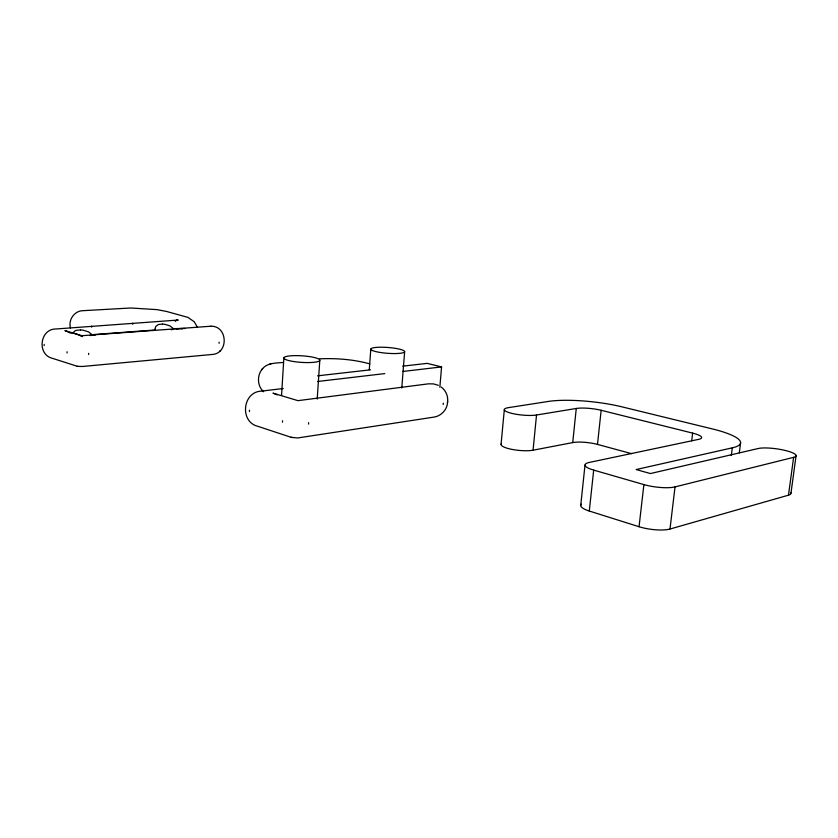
<?xml version="1.0" encoding="UTF-8"?>
<svg xmlns="http://www.w3.org/2000/svg" width="838" height="838" viewBox="0 0 838 838"><rect width="100%" height="100%" fill="white"/><g stroke="black" fill="none" stroke-linecap="round" stroke-linejoin="round"><path stroke-width="1.26" d="M44.131 345.591L44.163 344.408M67.04 352.955L67.082 351.751M88.65 354.526L88.692 353.322M91.646 327.187L91.688 326.097M132.75 324.306L132.792 323.248M219.074 343.318L219.127 342.197M447.618 401.507C448.278 395.976 445.659 390.288 441.207 387.009M249.42 411.563L249.494 410.159M281.547 395.421L283.873 357.857M282.458 422.184L282.553 420.739M308.541 424.101L308.635 422.656M317.204 399.098L319.802 360.267A18.007 3.289 3.7 0 0 293.038 355.679A18.007 3.289 3.7 0 0 292.661 361.367A18.007 3.289 3.7 0 0 319.802 360.267M154.967 329.24L154.915 329.994L92.012 334.676L88.535 331.858L83.088 330.172A14.037 6.893 16.9 0 0 80.49 329.963M369.275 369.747L370.805 349.037M401.779 387.952L404.639 351.688A16.97 2.923 4.3 0 0 379.457 347.236A16.97 2.923 4.3 0 0 379.059 352.274A16.97 2.923 4.3 0 0 404.639 351.688M439.856 387.208L441.574 366.918L427.191 363.367L402.701 366.154M283.275 388.507L261.215 391.147C242.475 391.88 239.511 421.86 257.727 426.28L291.069 437.289L297.574 437.981L433.675 417.146C440.987 416.214 447.209 409.782 447.544 402.366M443.208 404.503L443.312 403.193M447.513 402.806L447.66 401.056M501.072 444.308L504.34 409.478M501.334 443.794A18.08 4.159 5.8 0 0 511.609 449.315A18.08 4.159 5.8 0 0 533.062 450.205L536.53 415.009L576.272 408.473A18.059 3.603 6.2 0 1 601.16 410.285L692.638 433.12A19.379 3.97 7 0 1 698.651 439.353L589.166 462.471A21.516 5.07 6.8 0 0 593.692 470.108L589.282 511.033L639.048 526.725A22.238 5.95 7.8 0 0 669.991 529.029L788.474 495.185A20.353 4.661 8.4 0 0 790.726 492.493M533.062 450.205L572.721 442.59L576.272 408.473M580.713 505.544L585.008 465.111M631.538 453.651L597.484 444.402L601.16 410.285M639.048 526.725L643.898 484.594L593.692 470.108M669.991 529.029L675.03 486.899L793.628 457.339L788.474 495.185M691.706 440.819L692.638 433.12M731.312 455.547L732.286 447.838A58.199 11.931 7.1 0 0 712.719 429.014L621.744 406.797A54.208 10.81 6.2 0 0 548.398 401.433L508.488 407.635A18.164 3.729 5.6 0 0 510.981 413.165A18.164 3.729 5.6 0 0 536.53 415.009M739.315 452.824L740.614 442.715M790.967 493.142L796.1 455.516M154.967 329.229L155.742 326.537L157.837 324.83A13.24 6.295 18.9 0 1 159.629 324.327L162.509 324.117M71.743 333.105L72.257 332.896A14.057 0.88 22 0 1 73.252 333.115L75.315 333.744A14.057 0.88 22 0 1 77.4 334.446L80.595 335.776M72.456 333.105L75.242 330.727A14.037 6.893 16.9 0 1 77.253 330.193L80.438 329.963M262.022 369.317C256.857 375.717 257.308 386.266 263.645 391.755M262.388 368.867C267.291 362.739 276.142 363.137 283.087 362.466M261.76 369.631L262.65 368.563M176.808 320.409L177.572 320.085L56.104 328.978C39.815 328.653 36.631 354.558 52.427 358.329L77.725 366.416M77.18 366.332L82.449 366.478L211.899 354.495C228.963 353.825 227.863 325.814 210.998 326.212M219.64 351.279L220.52 350.462M175.205 321.363L176.074 320.797M171.308 329.743L173.11 329.355M270.967 363.807L269.721 364.132M732.286 447.838L636.168 469.552L650.424 473.554L758.222 448.519A20.468 4.19 7.9 0 1 785.719 450.572A20.468 4.19 7.9 0 1 793.628 457.339M90.054 335.577L90.996 335.43A14.047 2.483 -11 0 1 93.699 335.074L95.375 334.928M317.717 381.479L384.81 373.591M402.869 371.464L441.574 366.918M317.592 375.833L370.459 369.82M176.483 328.884L179.374 328.674A13.251 2.263 -11.7 0 1 181.123 328.674L182.443 328.905M81.736 335.724L211.008 326.212M319.561 358.842C336.394 358.077 353.447 359.418 369.736 363.849M197.202 326.904L194.227 321.75L187.942 317.393L166.521 311.453L157.094 309.641L130.801 307.996L83.067 310.678C74.477 310.689 68.129 319.791 70.455 327.941M291.069 437.289L292.326 437.593M185.041 328.475L173.33 328.622L170.041 325.93L164.95 324.316A13.24 6.295 18.9 0 0 162.562 324.117M82.271 335.787L64.914 330.56L70.643 333.157M438.358 385.323L433.592 383.909L428.469 383.835L297.951 400.658L272.989 393.148L277.231 394.824M81.035 335.986L82.25 336.656M589.282 511.033A21.39 5.636 7.2 0 1 581.363 504.151M572.721 442.59A17.975 4.012 6.4 0 1 597.484 444.402M675.03 486.899A22.364 5.342 7.4 0 1 643.898 484.594M177.572 320.085L176.629 320.451L178.148 319.969L176.776 320.336L177.509 320.189"/></g></svg>
